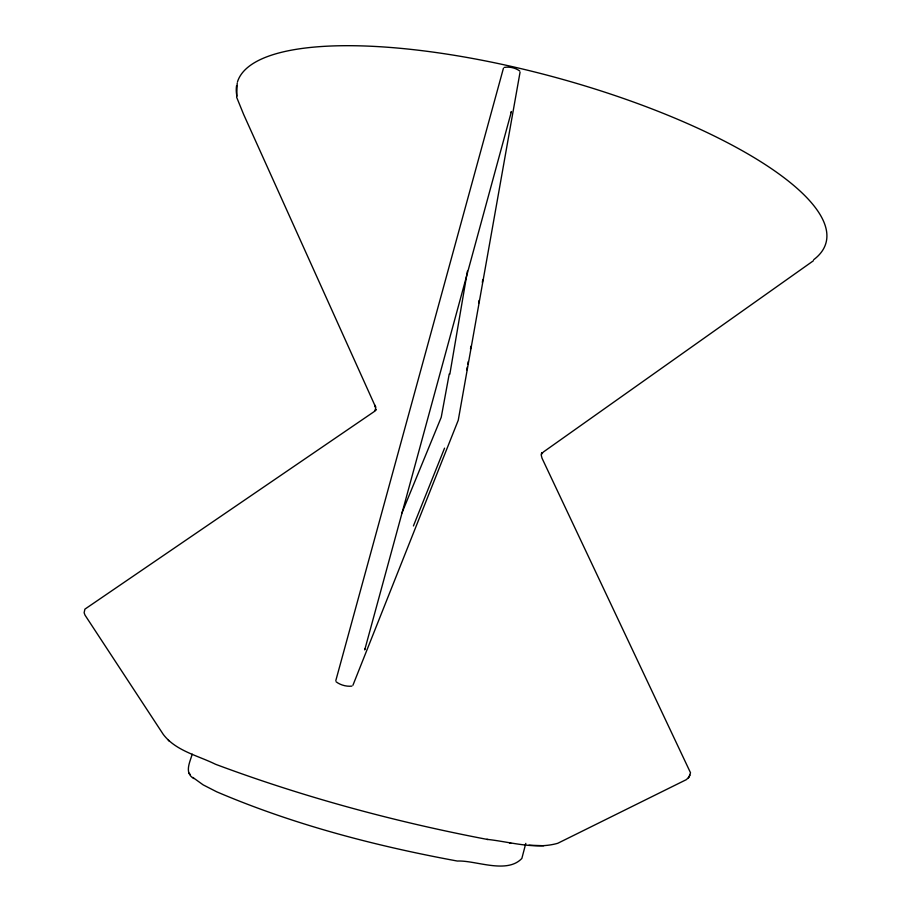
<?xml version="1.0" encoding="UTF-8"?>
<svg xmlns="http://www.w3.org/2000/svg" width="911" height="911" viewBox="0 0 911 911"><rect width="100%" height="100%" fill="white"/><g stroke="black" fill="none" stroke-linecap="round" stroke-linejoin="round"><path stroke-width="1.37" d="M237.213 83.003L236.655 97.272L243.658 114.479L375.708 407.274L374.933 405.247L375.662 408.276L374.933 410.895L376.22 409.495L374.034 411.704L84.894 609.152L84.131 612.75L85.008 615.13L163.297 734.437C175.743 750.858 197.721 755.504 215.281 764.158L216.397 764.602C304.126 797.273 394.918 821.779 486.85 839.338C510.046 841.741 534.609 849.872 557.76 843.29L686.427 779.6L689.058 776.889L690.515 772.767L542.022 458.21L541.248 455.193L541.943 452.539L541.328 454.156L543.468 451.936L813.386 260.774M364.799 648.655L364.719 649.896L511.447 111.484L510.969 112.645M335.806 680.619L503.407 68.348M449.237 373.977L441.231 417.284L401.888 513.041M449.829 374.227L467.423 271.171M466.785 369.866L467.275 367.087M467.764 364.309L468.265 361.53M470.486 349.027L470.976 346.248M478.628 303.192L479.118 300.414M482.329 282.364L482.819 279.586M525.795 843.392L521.855 858.435C506.767 874.423 475.599 860.143 457.356 861.043C375.207 845.92 293.593 824.66 216.659 791.784L203.107 784.838L192.847 777.436M192.187 754.16C190.023 762.154 183.965 772.892 193.849 778.563M413.412 525.954L444.557 448.144M688.409 777.971L689.991 775.159M352.933 685.254L458.256 420.233L520.067 72.14M504.216 67.448C509.283 66.435 515.58 67.87 519.703 70.978M351.874 686.12C346.579 686.746 340.27 685.061 336.079 681.747M528.984 845.192L543.73 845.738M509.511 842.937L510.764 843.13M486.85 839.338L487.932 839.509M168.216 740.039L169.218 741.133M189.101 773.177L190.103 774.316M237.486 81.842A305.083 88.731 15.2 0 1 588.984 87.137A305.083 88.731 15.2 0 1 813.717 259.681M236.917 96.145A305.083 88.731 15.2 0 1 236.598 85.588"/></g></svg>
